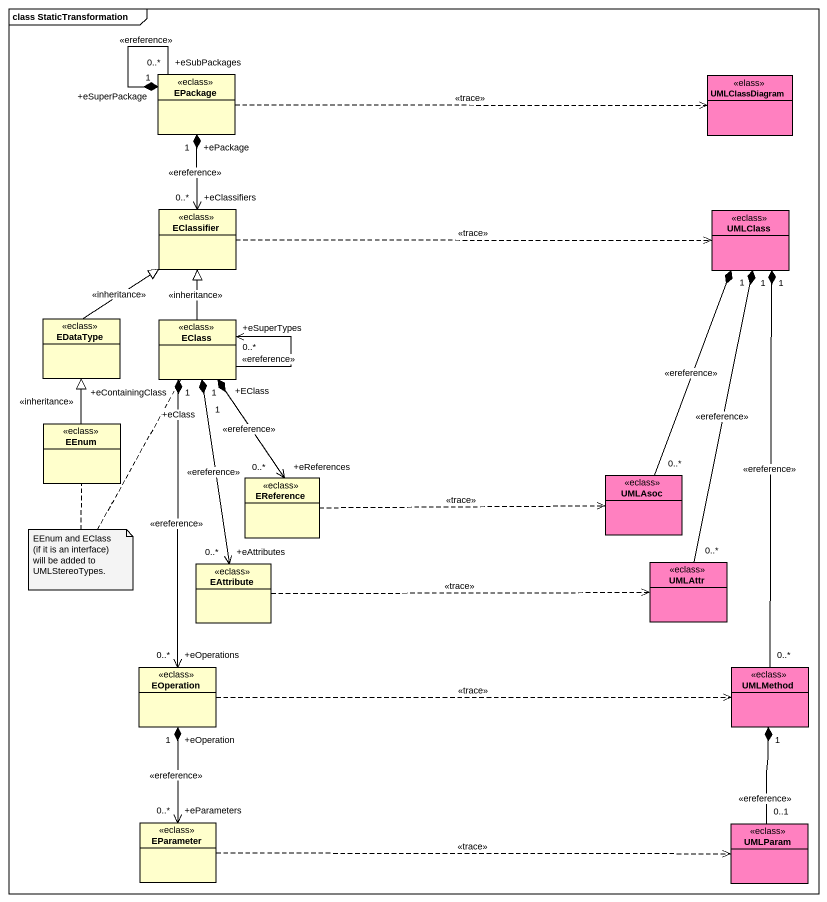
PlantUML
@startuml
mainframe class StaticTransformation
hide circle
hide empty members
class EPackage <<eclass>>
class UMLClassDiagram <<elass>> #FF80C0
class EClassifier <<eclass>>
class UMLClass <<eclass>> #FF80C0
class EDataType <<eclass>>
class EClass <<eclass>>
class EEnum <<eclass>>
class UMLAsoc <<eclass>> #FF80C0
class EReference <<eclass>>
class EAttribute <<eclass>>
class UMLAttr <<eclass>> #FF80C0
class EOperation <<eclass>>
class UMLMethod <<eclass>> #FF80C0
class EParameter <<eclass>>
class UMLParam <<eclass>> #FF80C0
EPackage "+eSubPackages\n0..*" --* "+eSuperPackage\n1" EPackage : <<ereference>>
EPackage .right.> UMLClassDiagram : <<trace>>
EClassifier "+eClassifiers\n0..*" <-up-* "+ePackage\n1" EPackage : <<ereference>>
EClassifier .right.> UMLClass : <<trace>>
EDataType -up-|> EClassifier : <<inheritance>>
EClass -up-|> EClassifier : <<inheritance>>
EClass --> "+eSuperTypes\n0..*" EClass : <<ereference>>
EClass "+EClass\n1" *--> "+eReferences\n0..*" EReference : <<ereference>>
EClass "+eClass\n1" *--> "+eAttributes\n0..*" EAttribute : <<ereference>>
EEnum -up-|> EDataType : <<inheritance>>
UMLAsoc "0..*" -up-* "1" UMLClass : <<ereference>>
EReference .right.> UMLAsoc : <<trace>>
EAttribute .right.> UMLAttr : <<trace>>
UMLAttr "0..*" -up-* "1" UMLClass : <<ereference>>
EOperation "+eOperations\n0..*" <-up-* "+eContainingClass\n1" EClass : <<ereference>>
EOperation .right.> UMLMethod : <<trace>>
EOperation "+eOperation\n1" *--> "+eParameters\n0..*" EParameter : <<ereference>>
UMLMethod "0..*" -up-* "1" UMLClass : <<ereference>>
EParameter .right.> UMLParam : <<trace>>
UMLParam "0..1" -up-* "1" UMLMethod : <<ereference>>
note as N1
  EEnum and EClass (if it is an interface) will be added to UMLStereoTypes.
end note
N1 .. EEnum
N1 .. EClass
@enduml
